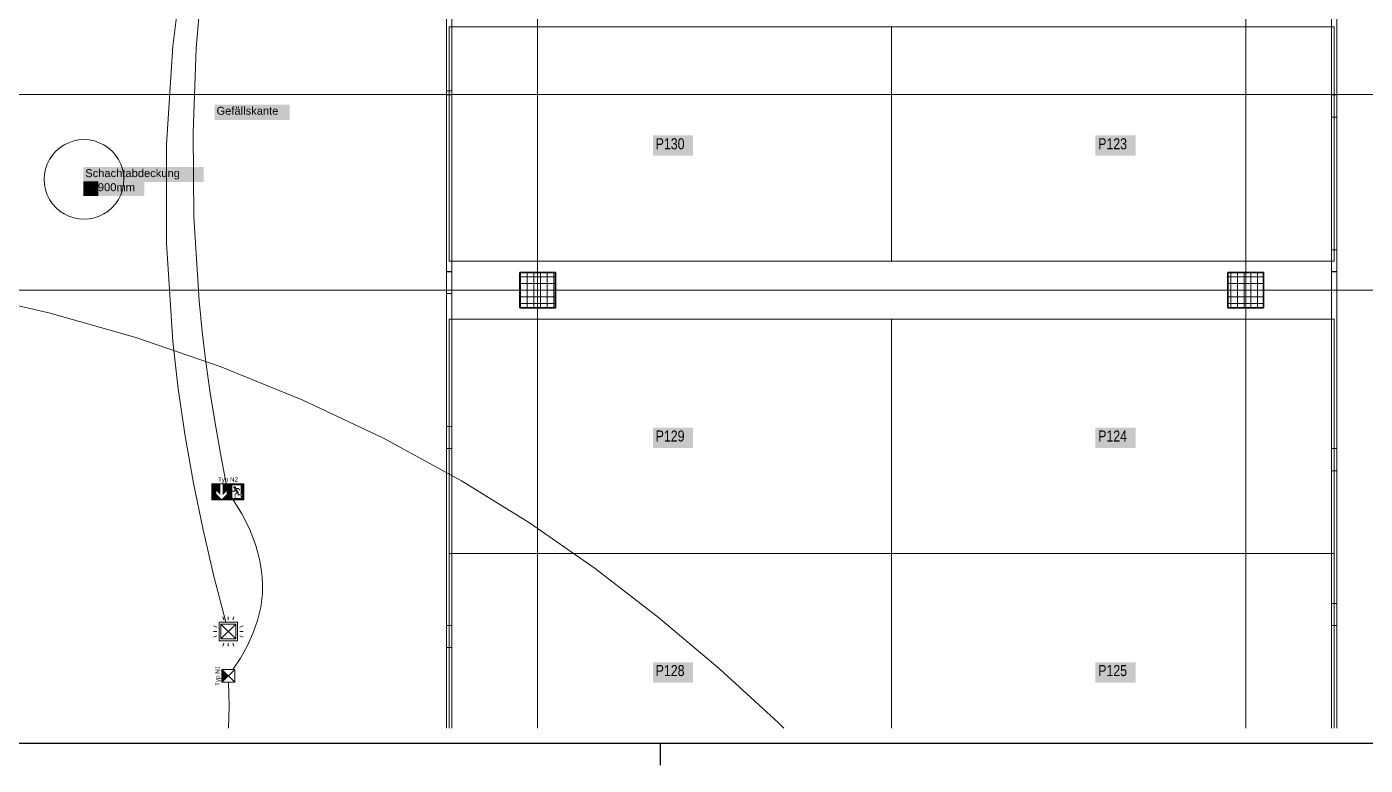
# Model space of a CAD drawing. Extents: x -1067 to 613, y -179 to 712.
# Drawn here: x -580.5 to -278.1, y -179.5 to -12.6 of the extents above; entities that cross this region are included whole.
import ezdxf
from ezdxf.lldxf.tags import DXFTag

# ---------------------------------------------------------------- set-up
doc = ezdxf.new("R2010")
doc.units = 0
doc.layers.get('0').update_dxf_attribs({"lineweight": 13})
for name, color, linetype, lineweight in [('A-FLOR-____-OTLN', 7, 'Continuous', 9), ('A-GENM-____-OTLN', 7, 'Continuous', 9), ('C-PRKG-____-IDEN', 7, 'Continuous', 5), ('C-PRKG-____-OTLN', 7, 'Continuous', 9), ('S-COLS-____-MCUT', 7, 'Continuous', 35), ('S-COLS-____-OTLN', 7, 'Continuous', 9), ('S-GRID-____-OTLN', 7, 'Continuous', 5), ('Text', 7, 'Continuous', 5)]:
    doc.layers.add(name, color=color, linetype=linetype, lineweight=lineweight)
for name, color, linetype, lineweight, true_color in [('EL01_WAN_BUS-KNX', 7, 'Continuous', 13, 0xcc0099), ('EL01_WAN_Leitung_BUS-KNX', 4, 'Continuous', 13, 0x00ffff), ('EL01_WAN_Leitung_HLKS', 5, 'Continuous', 13, 0x0000ff), ('EL01_WAN_Leitung_Notbeleuchtung', 7, 'Continuous', 13, 0x009900), ('EL01_WAN_Leuchten', 7, 'Continuous', 13, 0x0080ff), ('EL01_WAN_Notbeleuchtungen', 7, 'Continuous', 13, 0x009900), ('EL01_WAN_Notbeleuchtungentyp', 7, 'Continuous', 13, 0x009900)]:
    doc.layers.add(name, color=color, linetype=linetype, lineweight=lineweight, true_color=true_color)
doc.styles.get("Standard").update_dxf_attribs({"font": 'arial.ttf'})
tags = doc.linetypes.add('_Rasterlinie_', pattern=[0.375, 0.2, -0.05, 0.075, -0.05]).pattern_tags.tags
tags[10:11] = [DXFTag(74, 4), DXFTag(75, 0), DXFTag(340, '0'), DXFTag(46, 1.0), DXFTag(50, 0.0), DXFTag(44, 0.0), DXFTag(45, 0.0)]
tags[8:9] = [DXFTag(74, 4), DXFTag(75, 0), DXFTag(340, '0'), DXFTag(46, 1.0), DXFTag(50, 0.0), DXFTag(44, 0.0), DXFTag(45, 0.0)]
tags[6:7] = [DXFTag(74, 4), DXFTag(75, 0), DXFTag(340, '0'), DXFTag(46, 1.0), DXFTag(50, 0.0), DXFTag(44, 0.0), DXFTag(45, 0.0)]
tags[4:5] = [DXFTag(74, 4), DXFTag(75, 0), DXFTag(340, '0'), DXFTag(46, 1.0), DXFTag(50, 0.0), DXFTag(44, 0.0), DXFTag(45, 0.0)]

# ---------------------------------------------------------------- blocks, each defined once
blk = doc.blocks.new('Referenz-A0UJ3194XE', base_point=(-1062.18, -175.86))
at = {"layer": 'A-FLOR-____-OTLN', "color": 0, "linetype": 'Continuous', "ltscale": 0.13}
for p, q in [((-85.1, -27.97), (-985.1, -27.97)), ((-571.04, -38.82), (-572.1, -39.34)), ((-569.93, -38.44), (-571.04, -38.82)), ((-568.77, -38.21), (-569.93, -38.44)), ((-567.6, -38.13), (-568.77, -38.21)), ((-566.42, -38.21), (-567.6, -38.13)), ((-565.27, -38.44), (-566.42, -38.21)), ((-564.15, -38.82), (-565.27, -38.44)), ((-563.1, -39.34), (-564.15, -38.82)), ((-574.74, -41.65), (-575.39, -42.63)), ((-573.96, -40.77), (-574.74, -41.65)), ((-573.08, -39.99), (-573.96, -40.77)), ((-572.1, -39.34), (-573.08, -39.99)), ((-562.12, -39.99), (-563.1, -39.34)), ((-561.23, -40.77), (-562.12, -39.99)), ((-560.46, -41.65), (-561.23, -40.77)), ((-559.8, -42.63), (-560.46, -41.65)), ((-576.29, -44.8), (-576.52, -45.96)), ((-575.91, -43.69), (-576.29, -44.8)), ((-575.39, -42.63), (-575.91, -43.69)), ((-559.28, -43.69), (-559.8, -42.63)), ((-558.9, -44.8), (-559.28, -43.69)), ((-558.67, -45.96), (-558.9, -44.8)), ((-576.52, -45.96), (-576.6, -47.13)), ((-576.6, -47.13), (-576.52, -48.3)), ((-576.52, -48.3), (-576.29, -49.46)), ((-558.9, -49.46), (-558.67, -48.3)), ((-558.6, -47.13), (-558.67, -45.96)), ((-558.67, -48.3), (-558.6, -47.13)), ((-576.29, -49.46), (-575.91, -50.57)), ((-575.91, -50.57), (-575.39, -51.63)), ((-559.8, -51.63), (-559.28, -50.57)), ((-559.28, -50.57), (-558.9, -49.46)), ((-575.39, -51.63), (-574.74, -52.61)), ((-574.74, -52.61), (-573.96, -53.49)), ((-573.96, -53.49), (-573.08, -54.27)), ((-573.08, -54.27), (-572.1, -54.92)), ((-563.1, -54.92), (-562.12, -54.27)), ((-562.12, -54.27), (-561.23, -53.49)), ((-561.23, -53.49), (-560.46, -52.61)), ((-560.46, -52.61), (-559.8, -51.63)), ((-572.1, -54.92), (-571.04, -55.44)), ((-571.04, -55.44), (-569.93, -55.82)), ((-569.93, -55.82), (-568.77, -56.05)), ((-568.77, -56.05), (-567.6, -56.13)), ((-567.6, -56.13), (-566.42, -56.05)), ((-566.42, -56.05), (-565.27, -55.82)), ((-565.27, -55.82), (-564.15, -55.44)), ((-564.15, -55.44), (-563.1, -54.92))]:
    blk.add_line(p, q, dxfattribs=at)
at = {"layer": 'A-GENM-____-OTLN', "color": 0, "linetype": 'Continuous', "ltscale": 0.13}
for p, q in [((-571.04, -38.82), (-572.1, -39.34)), ((-569.93, -38.44), (-571.04, -38.82)), ((-568.77, -38.21), (-569.93, -38.44)), ((-567.6, -38.13), (-568.77, -38.21)), ((-566.42, -38.21), (-567.6, -38.13)), ((-565.27, -38.44), (-566.42, -38.21)), ((-564.15, -38.82), (-565.27, -38.44)), ((-563.1, -39.34), (-564.15, -38.82)), ((-574.74, -41.65), (-575.39, -42.63)), ((-573.96, -40.77), (-574.74, -41.65)), ((-573.08, -39.99), (-573.96, -40.77)), ((-572.1, -39.34), (-573.08, -39.99)), ((-562.12, -39.99), (-563.1, -39.34)), ((-561.23, -40.77), (-562.12, -39.99)), ((-560.46, -41.65), (-561.23, -40.77)), ((-559.8, -42.63), (-560.46, -41.65)), ((-576.29, -44.8), (-576.52, -45.96)), ((-575.91, -43.69), (-576.29, -44.8)), ((-575.39, -42.63), (-575.91, -43.69)), ((-559.28, -43.69), (-559.8, -42.63)), ((-558.9, -44.8), (-559.28, -43.69)), ((-558.67, -45.96), (-558.9, -44.8)), ((-576.52, -45.96), (-576.6, -47.13)), ((-576.6, -47.12), (-576.6, -47.13)), ((-576.6, -47.13), (-576.52, -48.3)), ((-576.52, -48.3), (-576.29, -49.46)), ((-558.9, -49.46), (-558.67, -48.3)), ((-558.6, -47.13), (-558.67, -45.96)), ((-558.67, -48.3), (-558.6, -47.13)), ((-558.6, -47.13), (-558.6, -47.12)), ((-576.29, -49.46), (-575.91, -50.57)), ((-575.91, -50.57), (-575.39, -51.63)), ((-559.8, -51.63), (-559.28, -50.57)), ((-559.28, -50.57), (-558.9, -49.46)), ((-575.39, -51.63), (-574.74, -52.61)), ((-574.74, -52.61), (-573.96, -53.49)), ((-573.96, -53.49), (-573.08, -54.27)), ((-573.08, -54.27), (-572.1, -54.92)), ((-563.1, -54.92), (-562.12, -54.27)), ((-562.12, -54.27), (-561.23, -53.49)), ((-561.23, -53.49), (-560.46, -52.61)), ((-560.46, -52.61), (-559.8, -51.63)), ((-572.1, -54.92), (-571.04, -55.44)), ((-571.04, -55.44), (-569.93, -55.82)), ((-569.93, -55.82), (-568.77, -56.05)), ((-568.77, -56.05), (-567.6, -56.13)), ((-567.6, -56.13), (-566.42, -56.05)), ((-566.42, -56.05), (-565.27, -55.82)), ((-565.27, -55.82), (-564.15, -55.44)), ((-564.15, -55.44), (-563.1, -54.92))]:
    blk.add_line(p, q, dxfattribs=at)
at = {"layer": 'C-PRKG-____-IDEN', "color": 7, "linetype": 'Continuous', "ltscale": 0.13, "true_color": 0xffffff}
for points in [[(-439.05, -41.79), (-429.98, -41.79), (-439.05, -37.19)], [(-429.98, -41.79), (-439.05, -37.19), (-429.98, -37.19)], [(-339.05, -41.79), (-329.98, -41.79), (-339.05, -37.19)], [(-329.98, -41.79), (-339.05, -37.19), (-329.98, -37.19)], [(-439.05, -107.81), (-429.98, -107.81), (-439.05, -103.22)], [(-429.98, -107.81), (-439.05, -103.22), (-429.98, -103.22)], [(-339.05, -107.81), (-329.98, -107.81), (-339.05, -103.22)], [(-329.98, -107.81), (-339.05, -103.22), (-329.98, -103.22)], [(-439.05, -160.8), (-429.98, -160.8), (-439.05, -156.21)], [(-429.98, -160.8), (-439.05, -156.21), (-429.98, -156.21)], [(-339.05, -160.8), (-329.98, -160.8), (-339.05, -156.21)], [(-329.98, -160.8), (-339.05, -156.21), (-329.98, -156.21)]]:
    blk.add_solid(points, dxfattribs=at)
at = {"layer": 'C-PRKG-____-OTLN', "color": 0, "linetype": 'Continuous', "ltscale": 0.13}
for p, q in [((-485.1, -12.64), (-485.1, -65.62)), ((-385.1, -12.64), (-485.1, -12.64)), ((-385.1, -12.64), (-485.1, -12.64)), ((-485.1, -12.64), (-485.1, -65.62)), ((-485.1, -65.62), (-485.1, -12.64)), ((-485.1, -12.64), (-385.1, -12.64)), ((-485.1, -12.64), (-485.1, -12.64)), ((-385.1, -12.64), (-385.1, -65.62)), ((-285.1, -12.64), (-385.1, -12.64)), ((-285.1, -12.64), (-385.1, -12.64)), ((-385.1, -12.64), (-385.1, -65.62)), ((-385.1, -65.62), (-385.1, -12.64)), ((-385.1, -12.64), (-285.1, -12.64)), ((-385.1, -12.64), (-385.1, -12.64)), ((-385.1, -12.64), (-385.1, -65.62)), ((-385.1, -65.62), (-385.1, -12.64)), ((-385.1, -12.64), (-385.1, -65.62)), ((-385.1, -12.64), (-385.1, -12.64)), ((-285.1, -12.64), (-285.1, -65.62)), ((-285.1, -65.62), (-285.1, -12.64)), ((-285.1, -12.64), (-285.1, -65.62)), ((-285.1, -12.64), (-285.1, -12.64)), ((-385.1, -65.62), (-485.1, -65.62)), ((-485.1, -65.62), (-385.1, -65.62)), ((-385.1, -65.62), (-485.1, -65.62)), ((-485.1, -65.62), (-485.1, -65.62)), ((-285.1, -65.62), (-385.1, -65.62)), ((-385.1, -65.62), (-285.1, -65.62)), ((-285.1, -65.62), (-385.1, -65.62)), ((-385.1, -65.62), (-385.1, -65.62)), ((-385.1, -65.62), (-385.1, -65.62)), ((-285.1, -65.62), (-285.1, -65.62)), ((-485.1, -78.66), (-485.1, -131.65)), ((-385.1, -78.66), (-485.1, -78.66)), ((-385.1, -78.66), (-485.1, -78.66)), ((-485.1, -78.66), (-485.1, -131.65)), ((-485.1, -131.65), (-485.1, -78.66)), ((-485.1, -78.66), (-385.1, -78.66)), ((-485.1, -78.66), (-485.1, -78.66)), ((-385.1, -78.66), (-385.1, -131.65)), ((-285.1, -78.66), (-385.1, -78.66)), ((-285.1, -78.66), (-385.1, -78.66)), ((-385.1, -78.66), (-385.1, -131.65)), ((-385.1, -131.65), (-385.1, -78.66)), ((-385.1, -78.66), (-285.1, -78.66)), ((-385.1, -78.66), (-385.1, -78.66)), ((-385.1, -78.66), (-385.1, -131.65)), ((-385.1, -131.65), (-385.1, -78.66)), ((-385.1, -78.66), (-385.1, -131.65)), ((-385.1, -78.66), (-385.1, -78.66)), ((-285.1, -78.66), (-285.1, -131.65)), ((-285.1, -131.65), (-285.1, -78.66)), ((-285.1, -78.66), (-285.1, -131.65)), ((-285.1, -78.66), (-285.1, -78.66)), ((-485.1, -131.65), (-485.1, -171.09)), ((-385.1, -131.65), (-485.1, -131.65)), ((-385.1, -131.65), (-485.1, -131.65)), ((-485.1, -131.65), (-485.1, -171.09)), ((-485.1, -171.09), (-485.1, -131.65)), ((-485.1, -131.65), (-385.1, -131.65)), ((-485.1, -131.65), (-485.1, -131.65)), ((-385.1, -131.65), (-485.1, -131.65)), ((-485.1, -131.65), (-385.1, -131.65)), ((-385.1, -131.65), (-485.1, -131.65)), ((-485.1, -131.65), (-485.1, -131.65)), ((-385.1, -131.65), (-385.1, -171.09)), ((-285.1, -131.65), (-385.1, -131.65)), ((-285.1, -131.65), (-385.1, -131.65)), ((-385.1, -131.65), (-385.1, -171.09)), ((-385.1, -171.09), (-385.1, -131.65)), ((-385.1, -131.65), (-285.1, -131.65)), ((-385.1, -131.65), (-385.1, -131.65)), ((-285.1, -131.65), (-385.1, -131.65)), ((-385.1, -131.65), (-285.1, -131.65)), ((-285.1, -131.65), (-385.1, -131.65)), ((-385.1, -131.65), (-385.1, -131.65)), ((-385.1, -131.65), (-385.1, -171.09)), ((-385.1, -171.09), (-385.1, -131.65)), ((-385.1, -131.65), (-385.1, -171.09)), ((-385.1, -131.65), (-385.1, -131.65)), ((-385.1, -131.65), (-385.1, -131.65)), ((-285.1, -131.65), (-285.1, -171.09)), ((-285.1, -171.09), (-285.1, -131.65)), ((-285.1, -131.65), (-285.1, -171.09)), ((-285.1, -131.65), (-285.1, -131.65)), ((-285.1, -131.65), (-285.1, -131.65))]:
    blk.add_line(p, q, dxfattribs=at)
at = {"layer": 'S-COLS-____-MCUT', "color": 0, "linetype": 'Continuous', "ltscale": 0.35}
for p, q in [((-461.1, -68.12), (-469.1, -68.12)), ((-469.1, -68.12), (-469.1, -76.12)), ((-461.1, -76.12), (-461.1, -68.12)), ((-301.1, -68.12), (-309.1, -68.12)), ((-309.1, -68.12), (-309.1, -76.12)), ((-301.1, -76.12), (-301.1, -68.12)), ((-469.1, -76.12), (-461.1, -76.12)), ((-309.1, -76.12), (-301.1, -76.12))]:
    blk.add_line(p, q, dxfattribs=at)
at = {"layer": 'S-COLS-____-OTLN', "color": 0, "linetype": 'Continuous', "ltscale": 0.13}
for p, q in [((-469.1, -69.16), (-461.1, -69.16)), ((-468.94, -76.12), (-468.94, -68.12)), ((-467.44, -76.12), (-467.44, -68.12)), ((-465.94, -76.12), (-465.94, -68.12)), ((-464.44, -76.12), (-464.44, -68.12)), ((-462.94, -76.12), (-462.94, -68.12)), ((-461.44, -76.12), (-461.44, -68.12)), ((-309.1, -69.16), (-301.1, -69.16)), ((-308.44, -76.12), (-308.44, -68.12)), ((-306.94, -76.12), (-306.94, -68.12)), ((-305.44, -76.12), (-305.44, -68.12)), ((-303.94, -76.12), (-303.94, -68.12)), ((-302.44, -76.12), (-302.44, -68.12)), ((-469.1, -70.66), (-461.1, -70.66)), ((-469.1, -72.16), (-461.1, -72.16)), ((-309.1, -70.66), (-301.1, -70.66)), ((-309.1, -72.16), (-301.1, -72.16)), ((-469.1, -73.66), (-461.1, -73.66)), ((-469.1, -75.16), (-461.1, -75.16)), ((-309.1, -73.66), (-301.1, -73.66)), ((-309.1, -75.16), (-301.1, -75.16))]:
    blk.add_line(p, q, dxfattribs=at)
at = {"layer": 'S-GRID-____-OTLN', "color": 0, "linetype": '_Rasterlinie_', "ltscale": 0.13}
for p, q in [((-465.1, -171.09), (-465.1, 546.38)), ((-305.1, -171.09), (-305.1, 546.38)), ((-1046.54, -72.12), (-144.67, -72.12))]:
    blk.add_line(p, q, dxfattribs=at)
at = {"layer": 'Text', "color": 7, "linetype": 'Continuous', "ltscale": 0.13, "true_color": 0xffffff}
for points in [[(-538.11, -33.71), (-521.1, -33.71), (-538.11, -30.26)], [(-521.1, -33.71), (-538.11, -30.26), (-521.1, -30.26)], [(-567.78, -47.69), (-540.59, -47.69), (-567.78, -44.35)], [(-540.59, -47.69), (-567.78, -44.35), (-540.59, -44.35)], [(-567.78, -50.83), (-564.4, -50.83), (-567.78, -47.53)], [(-564.4, -50.83), (-567.78, -47.53), (-564.4, -47.53)], [(-565.73, -50.84), (-554.01, -50.84), (-565.73, -47.53)], [(-554.01, -50.84), (-565.73, -47.53), (-554.01, -47.53)]]:
    blk.add_solid(points, dxfattribs=at)
at = {"layer": 'C-PRKG-____-IDEN', "color": 0, "linetype": 'Continuous', "ltscale": 0.13, "char_height": 2.5, "attachment_point": 1}
for s, insert in [('{\\W0.8;\\fArial;P130}', (-438.43, -37.82)), ('{\\W0.8;\\fArial;P123}', (-338.43, -37.82)), ('{\\W0.8;\\fArial;P129}', (-438.43, -103.84)), ('{\\W0.8;\\fArial;P124}', (-338.43, -103.84)), ('{\\W0.8;\\fArial;P128}', (-438.43, -156.83)), ('{\\W0.8;\\fArial;P125}', (-338.43, -156.83))]:
    blk.add_mtext(s, dxfattribs=dict(at, insert=insert))
at = {"layer": 'Text', "color": 0, "linetype": 'Continuous', "ltscale": 0.13, "char_height": 1.8, "attachment_point": 1}
for s, insert in [('{\\fArial;Gefällskante}', (-537.66, -30.71)), ('{\\fArial;Schachtabdeckung}', (-567.33, -44.8)), ('{\\fSegoe UI Symbol;⌀}', (-567.33, -47.98)), ('{\\fArial;900mm}', (-564.48, -47.98))]:
    blk.add_mtext(s, dxfattribs=dict(at, insert=insert))
blk = doc.blocks.new('Leitung-A0UJ31FGXE', base_point=(-548.96, -147.17))
at = {"color": 0, "linetype": 'ByBlock', "lineweight": -2, "ltscale": 0.13}
for p, q in [((-535.52, 48.63), (-540.78, 27.07)), ((-540.78, 27.07), (-544.81, 5.16)), ((-544.81, 5.16), (-547.55, -16.98)), ((-547.55, -16.98), (-548.95, -39.24)), ((-548.95, -39.24), (-548.96, -61.52)), ((-548.96, -61.52), (-547.54, -83.71)), ((-547.54, -83.71), (-546.31, -94.43)), ((-546.31, -94.43), (-544.76, -105.1)), ((-544.76, -105.1), (-542.88, -115.71)), ((-542.88, -115.71), (-540.72, -126.26)), ((-540.72, -126.26), (-538.27, -136.75)), ((-538.27, -136.75), (-535.57, -147.17))]:
    blk.add_line(p, q, dxfattribs=at)
blk = doc.blocks.new('LED-Langfeldleuchte 37W-A0UJ31FKXE', base_point=(-285.7, -63.02))
at = {"color": 0, "linetype": 'ByBlock', "lineweight": -2, "ltscale": 0.13}
for p, q in [((-285.69, -33.02), (-285.69, -33.03)), ((-285.69, -63.02), (-285.69, -33.02)), ((-285.69, -33.02), (-284.49, -33.02)), ((-285.69, -63.02), (-285.69, -33.03)), ((-285.69, -33.03), (-284.49, -33.03)), ((-284.49, -33.02), (-284.49, -33.03)), ((-284.49, -33.02), (-284.49, -63.02)), ((-284.49, -33.03), (-284.49, -63.02)), ((-285.69, -63.02), (-285.69, -63.02)), ((-284.49, -63.02), (-285.69, -63.02)), ((-284.49, -63.02), (-285.69, -63.02)), ((-284.49, -63.02), (-284.49, -63.02))]:
    blk.add_line(p, q, dxfattribs=at)
blk = doc.blocks.new('RZL-Wand_ Unten-A0UJ31GOXE', base_point=(-538.7, -119.49))
at = {"color": 0, "lineweight": -2}
for p, q in [((-538.7, -115.89), (-531.5, -115.89)), ((-538.7, -119.49), (-538.7, -115.89)), ((-531.5, -115.89), (-531.5, -119.49)), ((-531.5, -119.49), (-538.7, -119.49))]:
    blk.add_line(p, q, dxfattribs=at)
for points in [[(-538.7, -116.02), (-535.1, -116.02), (-538.7, -115.89)], [(-535.1, -116.02), (-538.7, -115.89), (-535.1, -115.89)], [(-538.7, -117.49), (-536.77, -117.49), (-538.7, -116.02)], [(-536.77, -117.49), (-538.7, -116.02), (-536.77, -116.02)], [(-538.7, -118.17), (-537.71, -118.17), (-538.7, -117.49)], [(-537.71, -118.17), (-538.7, -117.49), (-537.71, -117.49)], [(-536.77, -118.44), (-536.77, -117.49), (-537.71, -117.49)], [(-536.29, -117.49), (-535.1, -117.49), (-536.29, -116.02)], [(-535.1, -117.49), (-536.29, -116.02), (-535.1, -116.02)], [(-536.29, -118.44), (-535.34, -117.49), (-536.29, -117.49)], [(-535.34, -117.69), (-535.1, -117.69), (-535.34, -117.49)], [(-535.1, -117.69), (-535.34, -117.49), (-535.1, -117.49)], [(-535.34, -118.17), (-535.1, -118.17), (-535.34, -117.69)], [(-535.1, -118.17), (-535.34, -117.69), (-535.1, -117.69)], [(-535.1, -116.27), (-531.5, -116.27), (-535.1, -115.89)], [(-531.5, -116.27), (-535.1, -115.89), (-531.5, -115.89)], [(-535.1, -117.47), (-534.11, -117.47), (-535.1, -116.27)], [(-534.11, -117.47), (-535.1, -116.27), (-534.11, -116.27)], [(-535.1, -117.7), (-533.43, -117.7), (-535.1, -117.47)], [(-533.43, -117.7), (-535.1, -117.47), (-533.43, -117.47)], [(-535.1, -118.9), (-534.11, -118.9), (-535.1, -117.7)], [(-534.11, -118.9), (-535.1, -117.7), (-534.11, -117.7)], [(-533.29, -116.69), (-533.84, -116.69), (-533.3, -116.62)], [(-533.84, -116.69), (-533.3, -116.62), (-533.83, -116.62)], [(-533.83, -116.76), (-533.29, -116.69), (-533.84, -116.69)], [(-533.3, -116.62), (-533.83, -116.62), (-533.33, -116.56)], [(-533.83, -116.62), (-533.33, -116.56), (-533.8, -116.56)], [(-533.3, -116.76), (-533.83, -116.76), (-533.29, -116.69)], [(-533.8, -116.83), (-533.3, -116.76), (-533.83, -116.76)], [(-533.33, -116.56), (-533.8, -116.56), (-533.37, -116.5)], [(-533.8, -116.56), (-533.37, -116.5), (-533.76, -116.5)], [(-533.33, -116.56), (-533.8, -116.56), (-533.33, -116.56)], [(-533.8, -116.56), (-533.33, -116.56), (-533.8, -116.56)], [(-533.33, -116.83), (-533.8, -116.83), (-533.3, -116.76)], [(-533.76, -116.89), (-533.33, -116.83), (-533.8, -116.83)], [(-533.33, -116.83), (-533.8, -116.83), (-533.33, -116.83)], [(-533.8, -116.83), (-533.33, -116.83), (-533.8, -116.83)], [(-533.37, -116.5), (-533.76, -116.5), (-533.43, -116.46)], [(-533.76, -116.5), (-533.43, -116.46), (-533.7, -116.46)], [(-533.37, -116.5), (-533.76, -116.5), (-533.37, -116.5)], [(-533.76, -116.5), (-533.37, -116.5), (-533.76, -116.5)], [(-533.37, -116.89), (-533.76, -116.89), (-533.33, -116.83)], [(-533.7, -116.93), (-533.37, -116.89), (-533.76, -116.89)], [(-533.37, -116.89), (-533.76, -116.89), (-533.37, -116.89)], [(-533.76, -116.89), (-533.37, -116.89), (-533.76, -116.89)], [(-533.43, -116.46), (-533.7, -116.46), (-533.5, -116.43)], [(-533.7, -116.46), (-533.5, -116.43), (-533.64, -116.43)], [(-533.43, -116.46), (-533.7, -116.46), (-533.43, -116.46)], [(-533.7, -116.46), (-533.43, -116.46), (-533.7, -116.46)], [(-533.43, -116.93), (-533.7, -116.93), (-533.37, -116.89)], [(-533.64, -116.96), (-533.43, -116.93), (-533.7, -116.93)], [(-533.43, -116.93), (-533.7, -116.93), (-533.43, -116.93)], [(-533.7, -116.93), (-533.43, -116.93), (-533.7, -116.93)], [(-533.66, -117.01), (-532.53, -117.01), (-533.46, -117)], [(-533.66, -117.04), (-532.51, -117.04), (-533.66, -117.01)], [(-532.51, -117.04), (-533.66, -117.01), (-532.53, -117.01)], [(-533.66, -117.38), (-532.91, -117.38), (-533.66, -117.04)], [(-532.91, -117.38), (-533.66, -117.04), (-533.12, -117.04)], [(-533.66, -117.47), (-533.43, -117.47), (-533.66, -117.38)], [(-533.43, -117.47), (-533.66, -117.38), (-533.43, -117.38)], [(-533.5, -116.43), (-533.64, -116.43), (-533.57, -116.42)], [(-533.5, -116.43), (-533.64, -116.43), (-533.5, -116.43)], [(-533.64, -116.43), (-533.5, -116.43), (-533.64, -116.43)], [(-533.5, -116.96), (-533.64, -116.96), (-533.43, -116.93)], [(-533.57, -116.97), (-533.5, -116.96), (-533.64, -116.96)], [(-533.5, -116.96), (-533.64, -116.96), (-533.5, -116.96)], [(-533.64, -116.96), (-533.5, -116.96), (-533.64, -116.96)], [(-533.46, -117), (-532.53, -117), (-533.41, -116.99)], [(-532.53, -117.01), (-533.46, -117), (-532.53, -117)], [(-533.18, -117.79), (-532.66, -117.79), (-533.43, -117.38)], [(-532.66, -117.79), (-533.43, -117.38), (-532.91, -117.38)], [(-533.41, -116.99), (-532.54, -116.99), (-533.35, -116.95)], [(-532.53, -117), (-533.41, -116.99), (-532.54, -116.99)], [(-533.35, -116.95), (-532.57, -116.95), (-533.31, -116.9)], [(-532.54, -116.99), (-533.35, -116.95), (-532.57, -116.95)], [(-533.31, -116.9), (-532.6, -116.9), (-533.27, -116.83)], [(-532.57, -116.95), (-533.31, -116.9), (-532.6, -116.9)], [(-532.6, -116.9), (-533.27, -116.83), (-532.65, -116.83)], [(-533.27, -117.97), (-532.66, -117.97), (-533.12, -117.88)], [(-533.12, -117.88), (-532.66, -117.88), (-533.18, -117.79)], [(-532.66, -117.88), (-533.18, -117.79), (-532.66, -117.79)], [(-532.66, -117.97), (-533.12, -117.88), (-532.66, -117.88)], [(-532.6, -117.3), (-532.51, -117.04), (-532.78, -117.04)], [(-532.32, -117.3), (-532.6, -117.3), (-532.51, -117.04)], [(-532.51, -117.43), (-532.32, -117.3), (-532.6, -117.3)], [(-532.22, -117.69), (-531.5, -117.69), (-532.22, -116.27)], [(-531.5, -117.69), (-532.22, -116.27), (-531.5, -116.27)], [(-532.22, -118.23), (-531.5, -118.23), (-532.22, -117.69)], [(-531.5, -118.23), (-532.22, -117.69), (-531.5, -117.69)], [(-538.7, -119.36), (-536.53, -119.36), (-538.7, -118.17)], [(-536.53, -119.36), (-538.7, -118.17), (-537.71, -118.17)], [(-538.7, -119.49), (-535.1, -119.49), (-538.7, -119.36)], [(-535.1, -119.49), (-538.7, -119.36), (-535.1, -119.36)], [(-536.53, -119.36), (-535.1, -119.36), (-535.34, -118.17)], [(-535.1, -119.36), (-535.34, -118.17), (-535.1, -118.17)], [(-535.1, -119.11), (-533.91, -119.11), (-535.1, -118.9)], [(-533.91, -119.11), (-535.1, -118.9), (-534.11, -118.9)], [(-535.1, -119.49), (-531.5, -119.49), (-535.1, -119.11)], [(-531.5, -119.49), (-535.1, -119.11), (-531.5, -119.11)], [(-533.59, -118.17), (-533.19, -118.17), (-533.27, -117.97)], [(-533.59, -118.3), (-533.39, -118.3), (-533.59, -118.17)], [(-533.39, -118.3), (-533.59, -118.17), (-533.19, -118.17)], [(-533.59, -118.84), (-533.39, -118.84), (-533.59, -118.3)], [(-533.39, -118.84), (-533.59, -118.3), (-533.39, -118.3)], [(-533.39, -119.11), (-533.19, -119.11), (-533.59, -118.9)], [(-533.19, -119.11), (-533.59, -118.9), (-533.39, -118.9)], [(-533.19, -118.17), (-533.27, -117.97), (-532.86, -117.97)], [(-532.86, -118.29), (-532.66, -118.29), (-532.86, -117.97)], [(-532.66, -118.29), (-532.86, -117.97), (-532.66, -117.97)], [(-532.86, -118.51), (-532.04, -118.51), (-532.86, -118.29)], [(-532.04, -118.51), (-532.86, -118.29), (-532.04, -118.29)], [(-532.22, -118.9), (-531.5, -118.9), (-532.22, -118.57)], [(-531.5, -118.9), (-532.22, -118.57), (-531.5, -118.57)], [(-532.02, -119.11), (-531.5, -119.11), (-532.22, -118.9)], [(-531.5, -119.11), (-532.22, -118.9), (-531.5, -118.9)], [(-531.98, -118.57), (-531.5, -118.57), (-531.98, -118.23)], [(-531.5, -118.57), (-531.98, -118.23), (-531.5, -118.23)]]:
    blk.add_solid(points, dxfattribs=at)
blk = doc.blocks.new('Bemerkung 1-A0UJ31GQXE', base_point=(-537.33, -115.4))
at = {"color": 0, "lineweight": -2, "insert": (-537.33, -114.4), "char_height": 1, "attachment_point": 1}
blk.add_mtext('{\\fArial;Typ N2}', dxfattribs=at)
blk = doc.blocks.new('Leitung-A0UJ31KKXE', base_point=(-533.96, -157.81))
at = {"color": 0, "linetype": 'ByBlock', "lineweight": -2, "ltscale": 0.13}
for p, q in [((-531.92, -122.68), (-533.88, -119.49)), ((-530.23, -126.08), (-531.92, -122.68)), ((-528.86, -129.63), (-530.23, -126.08)), ((-528.31, -131.45), (-528.86, -129.63)), ((-527.87, -133.29), (-528.31, -131.45)), ((-527.54, -135.15), (-527.87, -133.29)), ((-527.33, -137.01), (-527.54, -135.15)), ((-527.25, -138.88), (-527.33, -137.01)), ((-527.3, -140.74), (-527.25, -138.88)), ((-527.68, -143.79), (-527.3, -140.74)), ((-528.41, -146.79), (-527.68, -143.79)), ((-529.44, -149.71), (-528.41, -146.79)), ((-530.73, -152.54), (-529.44, -149.71)), ((-532.25, -155.25), (-530.73, -152.54)), ((-533.96, -157.81), (-532.25, -155.25))]:
    blk.add_line(p, q, dxfattribs=at)
blk = doc.blocks.new('Leitung-A0UJ31L8XE', base_point=(-542.95, -115.89))
at = {"color": 0, "linetype": 'ByBlock', "lineweight": -2, "ltscale": 0.13}
for p, q in [((-538.31, 20.48), (-535.26, 39.27)), ((-540.66, 1.56), (-538.31, 20.48)), ((-542.23, -17.46), (-540.66, 1.56)), ((-542.95, -36.52), (-542.23, -17.46)), ((-542.76, -55.57), (-542.95, -36.52)), ((-541.58, -74.56), (-542.76, -55.57)), ((-540.88, -81.5), (-541.58, -74.56)), ((-540.05, -88.42), (-540.88, -81.5)), ((-539.09, -95.32), (-540.05, -88.42)), ((-538, -102.2), (-539.09, -95.32)), ((-536.78, -109.06), (-538, -102.2)), ((-535.45, -115.89), (-536.78, -109.06))]:
    blk.add_line(p, q, dxfattribs=at)
blk = doc.blocks.new('Kabelkanal-A0UJ31MIXE', base_point=(-485.7, -171.09))
at = {"color": 0, "linetype": 'ByBlock', "lineweight": -2, "ltscale": 0.13}
for p, q in [((-485.69, -147.88), (-485.69, -147.91)), ((-485.69, -147.88), (-484.49, -147.88)), ((-485.69, -171.09), (-485.69, -147.88)), ((-485.69, -147.91), (-484.49, -147.91)), ((-485.69, -171.09), (-485.69, -147.91)), ((-484.49, -147.88), (-484.49, -147.91)), ((-484.49, -147.88), (-484.49, -171.09)), ((-484.49, -147.91), (-484.49, -171.09))]:
    blk.add_line(p, q, dxfattribs=at)
blk = doc.blocks.new('LED-Langfeldleuchte 37W-A0UJ31P6XE', base_point=(-485.7, -102.92))
at = {"color": 0, "linetype": 'ByBlock', "lineweight": -2, "ltscale": 0.13}
for p, q in [((-485.69, -72.92), (-485.69, -72.92)), ((-485.69, -102.91), (-485.69, -72.92)), ((-485.69, -72.92), (-484.49, -72.92)), ((-485.69, -102.92), (-485.69, -72.92)), ((-485.69, -72.92), (-484.49, -72.92)), ((-484.49, -72.92), (-484.49, -72.92)), ((-484.49, -72.92), (-484.49, -102.91)), ((-484.49, -72.92), (-484.49, -102.92)), ((-485.69, -102.91), (-485.69, -102.92)), ((-484.49, -102.91), (-485.69, -102.91)), ((-484.49, -102.92), (-485.69, -102.92)), ((-484.49, -102.91), (-484.49, -102.92))]:
    blk.add_line(p, q, dxfattribs=at)
blk = doc.blocks.new('Leitung-A0UJ31QEXE', base_point=(-594.82, -171.09))
at = {"color": 0, "linetype": 'ByBlock', "lineweight": -2, "ltscale": 0.13}
for p, q in [((-594.82, -72.79), (-575.26, -77.33)), ((-575.26, -77.33), (-555.92, -82.87)), ((-555.92, -82.87), (-536.86, -89.42)), ((-536.86, -89.42), (-518.18, -96.98)), ((-518.18, -96.98), (-499.96, -105.57)), ((-499.96, -105.57), (-482.3, -115.2)), ((-482.3, -115.2), (-466.95, -124.74)), ((-466.95, -124.74), (-452.11, -135.05)), ((-452.11, -135.05), (-437.79, -146.06)), ((-437.79, -146.06), (-423.97, -157.7)), ((-423.97, -157.7), (-410.65, -169.9)), ((-410.65, -169.9), (-409.45, -171.09))]:
    blk.add_line(p, q, dxfattribs=at)
blk = doc.blocks.new('Kabelkanal-A0UJ31QSXE', base_point=(-485.7, -147.91))
at = {"color": 0, "linetype": 'ByBlock', "lineweight": -2, "ltscale": 0.13}
for p, q in [((-485.69, -107.89), (-485.69, -107.91)), ((-485.69, -107.89), (-484.49, -107.89)), ((-485.69, -147.88), (-485.69, -107.89)), ((-485.69, -107.91), (-484.49, -107.91)), ((-485.69, -147.91), (-485.69, -107.91)), ((-484.49, -107.89), (-484.49, -107.91)), ((-484.49, -107.89), (-484.49, -147.88)), ((-484.49, -107.91), (-484.49, -147.91)), ((-485.69, -147.88), (-485.69, -147.91)), ((-484.49, -147.88), (-485.69, -147.88)), ((-484.49, -147.91), (-485.69, -147.91)), ((-484.49, -147.88), (-484.49, -147.91))]:
    blk.add_line(p, q, dxfattribs=at)
blk = doc.blocks.new('Kabelkanal-A0UJ31RMXE', base_point=(-485.7, -27.98))
at = {"color": 0, "linetype": 'ByBlock', "lineweight": -2, "ltscale": 0.13}
for p, q in [((-485.69, 3.82), (-485.69, 3.84)), ((-485.69, 3.84), (-484.49, 3.84)), ((-485.69, -27.96), (-485.69, 3.84)), ((-485.69, 3.82), (-484.49, 3.82)), ((-485.69, -27.98), (-485.69, 3.82)), ((-484.49, 3.82), (-484.49, 3.84)), ((-484.49, 3.84), (-484.49, -27.96)), ((-484.49, 3.82), (-484.49, -27.98)), ((-485.69, -27.98), (-485.69, -27.96)), ((-484.49, -27.96), (-485.69, -27.96)), ((-484.49, -27.98), (-485.69, -27.98)), ((-484.49, -27.98), (-484.49, -27.96))]:
    blk.add_line(p, q, dxfattribs=at)
blk = doc.blocks.new('Kabelkanal-A0UJ31S2XE', base_point=(-485.7, -67.97))
at = {"color": 0, "linetype": 'ByBlock', "lineweight": -2, "ltscale": 0.13}
for p, q in [((-485.69, -27.95), (-485.69, -27.97)), ((-485.69, -27.95), (-484.49, -27.95)), ((-485.69, -67.94), (-485.69, -27.95)), ((-485.69, -27.97), (-484.49, -27.97)), ((-485.69, -67.97), (-485.69, -27.97)), ((-484.49, -27.95), (-484.49, -27.97)), ((-484.49, -27.95), (-484.49, -67.94)), ((-484.49, -27.97), (-484.49, -67.97)), ((-485.69, -67.94), (-485.69, -67.97)), ((-484.49, -67.94), (-485.69, -67.94)), ((-484.49, -67.97), (-485.69, -67.97)), ((-484.49, -67.94), (-484.49, -67.97))]:
    blk.add_line(p, q, dxfattribs=at)
blk = doc.blocks.new('Bewegungsmelder UP-A0UJ31T6XE', base_point=(-538.32, -152.59))
at = {"color": 0, "lineweight": -2}
for p, q in [((-537.61, -148.27), (-538.32, -147.99)), ((-537.1, -147.17), (-537.1, -151.37)), ((-532.9, -147.17), (-537.1, -147.17)), ((-533.32, -147.59), (-536.68, -147.59)), ((-536.68, -147.59), (-536.68, -150.95)), ((-536.68, -147.59), (-533.32, -150.95)), ((-533.32, -147.59), (-536.68, -150.95)), ((-536, -146.66), (-536.27, -145.95)), ((-535, -146.66), (-535, -145.95)), ((-533.99, -146.66), (-533.72, -145.95)), ((-533.32, -150.95), (-533.32, -147.59)), ((-532.9, -151.37), (-532.9, -147.17)), ((-532.38, -148.27), (-531.67, -147.99)), ((-537.61, -149.27), (-538.32, -149.27)), ((-537.61, -150.27), (-538.32, -150.55)), ((-536.68, -150.95), (-533.32, -150.95)), ((-532.38, -149.27), (-531.67, -149.27)), ((-532.38, -150.27), (-531.67, -150.55)), ((-537.1, -151.37), (-532.9, -151.37)), ((-536, -151.88), (-536.27, -152.59)), ((-535, -151.88), (-535, -152.59)), ((-533.99, -151.88), (-533.72, -152.59))]:
    blk.add_line(p, q, dxfattribs=at)
blk = doc.blocks.new('Notleuchte eckig-A0UJ31UMXE', base_point=(-536.45, -160.73))
at = {"color": 0, "lineweight": -2}
for p, q in [((-533.53, -160.73), (-536.45, -157.81)), ((-533.53, -157.81), (-536.45, -160.73)), ((-536.45, -160.73), (-536.45, -157.81)), ((-536.45, -157.81), (-533.53, -157.81)), ((-533.53, -157.81), (-533.53, -160.73)), ((-533.53, -160.73), (-536.45, -160.73))]:
    blk.add_line(p, q, dxfattribs=at)
for points in [[(-534.99, -159.27), (-536.45, -159.27), (-536.45, -157.81)], [(-536.45, -160.73), (-534.99, -159.27), (-536.45, -159.27)]]:
    blk.add_solid(points, dxfattribs=at)
blk = doc.blocks.new('Bemerkung 1-A0UJ31UOXE', base_point=(-537.95, -161.53))
at = {"color": 0, "lineweight": -2, "insert": (-537.95, -161.53), "char_height": 1, "attachment_point": 1, "rotation": 90}
blk.add_mtext('{\\fArial;Typ N1}', dxfattribs=at)
blk = doc.blocks.new('LED-Langfeldleuchte 37W-A0UJ31YGXE', base_point=(-285.7, -142.94))
at = {"color": 0, "linetype": 'ByBlock', "lineweight": -2, "ltscale": 0.13}
for p, q in [((-285.69, -112.94), (-285.69, -112.94)), ((-285.69, -142.93), (-285.69, -112.94)), ((-285.69, -112.94), (-284.49, -112.94)), ((-285.69, -142.94), (-285.69, -112.94)), ((-285.69, -112.94), (-284.49, -112.94)), ((-284.49, -112.94), (-284.49, -112.94)), ((-284.49, -112.94), (-284.49, -142.93)), ((-284.49, -112.94), (-284.49, -142.94)), ((-285.69, -142.93), (-285.69, -142.94)), ((-284.49, -142.93), (-285.69, -142.93)), ((-284.49, -142.94), (-285.69, -142.94)), ((-284.49, -142.93), (-284.49, -142.94))]:
    blk.add_line(p, q, dxfattribs=at)
blk = doc.blocks.new('Leitung-A0UJ31YUXE', base_point=(-534.95, -171.09))
at = {"color": 0, "linetype": 'ByBlock', "lineweight": -2, "ltscale": 0.13}
for p, q in [((-534.83, -166.12), (-534.94, -160.73)), ((-534.95, -171.09), (-534.83, -166.12))]:
    blk.add_line(p, q, dxfattribs=at)
blk = doc.blocks.new('LED-Langfeldleuchte 37W-A0UJ322SXE', base_point=(-485.7, -171.09))
at = {"color": 0, "linetype": 'ByBlock', "lineweight": -2, "ltscale": 0.13}
for p, q in [((-485.69, -152.9), (-485.69, -152.91)), ((-485.69, -171.09), (-485.69, -152.9)), ((-485.69, -152.9), (-484.49, -152.9)), ((-485.69, -171.09), (-485.69, -152.91)), ((-485.69, -152.91), (-484.49, -152.91)), ((-484.49, -152.9), (-484.49, -152.91)), ((-484.49, -152.9), (-484.49, -171.09)), ((-484.49, -152.91), (-484.49, -171.09))]:
    blk.add_line(p, q, dxfattribs=at)
blk = doc.blocks.new('Kabelkanal-A0UJ3238XE', base_point=(-485.7, -107.91))
at = {"color": 0, "linetype": 'ByBlock', "lineweight": -2, "ltscale": 0.13}
for p, q in [((-485.69, -67.89), (-485.69, -67.92)), ((-485.69, -67.89), (-484.49, -67.89)), ((-485.69, -107.89), (-485.69, -67.89)), ((-485.69, -67.92), (-484.49, -67.92)), ((-485.69, -107.91), (-485.69, -67.92)), ((-484.49, -67.89), (-484.49, -67.92)), ((-484.49, -67.89), (-484.49, -107.89)), ((-484.49, -67.92), (-484.49, -107.91)), ((-485.69, -107.89), (-485.69, -107.91)), ((-484.49, -107.89), (-485.69, -107.89)), ((-484.49, -107.91), (-485.69, -107.91)), ((-484.49, -107.89), (-484.49, -107.91))]:
    blk.add_line(p, q, dxfattribs=at)
blk = doc.blocks.new('Kabelkanal-A0UJ323KXE', base_point=(-285.7, -28))
at = {"color": 0, "linetype": 'ByBlock', "lineweight": -2, "ltscale": 0.13}
for p, q in [((-285.69, 3.79), (-285.69, 3.81)), ((-285.69, 3.81), (-284.49, 3.81)), ((-285.69, -27.98), (-285.69, 3.81)), ((-285.69, 3.79), (-284.49, 3.79)), ((-285.69, -28), (-285.69, 3.79)), ((-284.49, 3.79), (-284.49, 3.81)), ((-284.49, 3.81), (-284.49, -27.98)), ((-284.49, 3.79), (-284.49, -28)), ((-285.69, -28), (-285.69, -27.98)), ((-284.49, -27.98), (-285.69, -27.98)), ((-284.49, -28), (-285.69, -28)), ((-284.49, -28), (-284.49, -27.98))]:
    blk.add_line(p, q, dxfattribs=at)
blk = doc.blocks.new('Kabelkanal-A0UJ3260XE', base_point=(-285.7, -171.09))
at = {"color": 0, "linetype": 'ByBlock', "lineweight": -2, "ltscale": 0.13}
for p, q in [((-285.69, -147.91), (-285.69, -147.93)), ((-285.69, -147.91), (-284.49, -147.91)), ((-285.69, -171.09), (-285.69, -147.91)), ((-285.69, -147.93), (-284.49, -147.93)), ((-285.69, -171.09), (-285.69, -147.93)), ((-284.49, -147.91), (-284.49, -147.93)), ((-284.49, -147.91), (-284.49, -171.09)), ((-284.49, -147.93), (-284.49, -171.09))]:
    blk.add_line(p, q, dxfattribs=at)
blk = doc.blocks.new('Kabelkanal-A0UJ326GXE', base_point=(-285.7, -147.93))
at = {"color": 0, "linetype": 'ByBlock', "lineweight": -2, "ltscale": 0.13}
for p, q in [((-285.69, -107.91), (-285.69, -107.94)), ((-285.69, -107.91), (-284.49, -107.91)), ((-285.69, -147.91), (-285.69, -107.91)), ((-285.69, -107.94), (-284.49, -107.94)), ((-285.69, -147.93), (-285.69, -107.94)), ((-284.49, -107.91), (-284.49, -107.94)), ((-284.49, -107.91), (-284.49, -147.91)), ((-284.49, -107.94), (-284.49, -147.93)), ((-285.69, -147.91), (-285.69, -147.93)), ((-284.49, -147.91), (-285.69, -147.91)), ((-284.49, -147.93), (-285.69, -147.93)), ((-284.49, -147.91), (-284.49, -147.93))]:
    blk.add_line(p, q, dxfattribs=at)
blk = doc.blocks.new('Kabelkanal-A0UJ3272XE', base_point=(-285.7, -107.94))
at = {"color": 0, "linetype": 'ByBlock', "lineweight": -2, "ltscale": 0.13}
for p, q in [((-285.69, -67.92), (-285.69, -67.95)), ((-285.69, -67.92), (-284.49, -67.92)), ((-285.69, -107.91), (-285.69, -67.92)), ((-285.69, -67.95), (-284.49, -67.95)), ((-285.69, -107.94), (-285.69, -67.95)), ((-284.49, -67.92), (-284.49, -67.95)), ((-284.49, -67.92), (-284.49, -107.91)), ((-284.49, -67.95), (-284.49, -107.94)), ((-285.69, -107.91), (-285.69, -107.94)), ((-284.49, -107.91), (-285.69, -107.91)), ((-284.49, -107.94), (-285.69, -107.94)), ((-284.49, -107.91), (-284.49, -107.94))]:
    blk.add_line(p, q, dxfattribs=at)
blk = doc.blocks.new('LED-Langfeldleuchte 37W-A0UJ3286XE', base_point=(-485.7, -27.09))
at = {"color": 0, "linetype": 'ByBlock', "lineweight": -2, "ltscale": 0.13}
for p, q in [((-485.69, 2.9), (-485.69, 2.91)), ((-485.69, -27.09), (-485.69, 2.91)), ((-485.69, 2.91), (-484.49, 2.91)), ((-485.69, -27.09), (-485.69, 2.9)), ((-485.69, 2.9), (-484.49, 2.9)), ((-484.49, 2.9), (-484.49, 2.91)), ((-484.49, 2.91), (-484.49, -27.09)), ((-484.49, 2.9), (-484.49, -27.09)), ((-485.69, -27.09), (-485.69, -27.09)), ((-484.49, -27.09), (-485.69, -27.09)), ((-484.49, -27.09), (-485.69, -27.09)), ((-484.49, -27.09), (-484.49, -27.09))]:
    blk.add_line(p, q, dxfattribs=at)
blk = doc.blocks.new('Kabelkanal-A0UJ32A4XE', base_point=(-285.7, -67.99))
at = {"color": 0, "linetype": 'ByBlock', "lineweight": -2, "ltscale": 0.13}
for p, q in [((-285.69, -27.97), (-285.69, -28)), ((-285.69, -27.97), (-284.49, -27.97)), ((-285.69, -67.97), (-285.69, -27.97)), ((-285.69, -28), (-284.49, -28)), ((-285.69, -67.99), (-285.69, -28)), ((-284.49, -27.97), (-284.49, -28)), ((-284.49, -27.97), (-284.49, -67.97)), ((-284.49, -28), (-284.49, -67.99)), ((-285.69, -67.97), (-285.69, -67.99)), ((-284.49, -67.97), (-285.69, -67.97)), ((-284.49, -67.99), (-285.69, -67.99)), ((-284.49, -67.97), (-284.49, -67.99))]:
    blk.add_line(p, q, dxfattribs=at)

msp = doc.modelspace()

# ---------------------------------------------------------------- linework, layer by layer
at = {"color": 0, "linetype": 'ByBlock', "lineweight": -2, "ltscale": 0.13}
for p, q in [((-1062.42, -174.47), (607.58, -174.47)), ((-437.42, -174.47), (-437.42, -179.47))]:
    msp.add_line(p, q, dxfattribs=at)

# ---------------------------------------------------------------- block references
at = {"color": 9, "lineweight": 25, "ltscale": 0.25, "true_color": 0xc0c0c0}
msp.add_blockref('Referenz-A0UJ3194XE', (-1062.18, -175.86), dxfattribs=at)
at = {"layer": 'EL01_WAN_BUS-KNX', "linetype": 'Continuous', "ltscale": 0.13}
msp.add_blockref('Bewegungsmelder UP-A0UJ31T6XE', (-538.32, -152.59), dxfattribs=at)
at = {"layer": 'EL01_WAN_Leitung_BUS-KNX', "ltscale": 0.13}
msp.add_blockref('Leitung-A0UJ31FGXE', (-548.96, -147.17), dxfattribs=at)
at = {"layer": 'EL01_WAN_Leitung_HLKS', "ltscale": 0.13}
msp.add_blockref('Leitung-A0UJ31QEXE', (-594.82, -171.09), dxfattribs=at)
at = {"layer": 'EL01_WAN_Leitung_Notbeleuchtung', "ltscale": 0.13}
for name, p in [('Leitung-A0UJ31L8XE', (-542.95, -115.89)), ('Leitung-A0UJ31KKXE', (-533.96, -157.81)), ('Leitung-A0UJ31YUXE', (-534.95, -171.09))]:
    msp.add_blockref(name, p, dxfattribs=at)
at = {"layer": 'EL01_WAN_Leuchten', "ltscale": 0.13}
for name, p in [('Kabelkanal-A0UJ31RMXE', (-485.7, -27.98)), ('Kabelkanal-A0UJ323KXE', (-285.7, -28)), ('LED-Langfeldleuchte 37W-A0UJ3286XE', (-485.7, -27.09)), ('Kabelkanal-A0UJ31S2XE', (-485.7, -67.97)), ('Kabelkanal-A0UJ32A4XE', (-285.7, -67.99)), ('LED-Langfeldleuchte 37W-A0UJ31FKXE', (-285.7, -63.02)), ('Kabelkanal-A0UJ3238XE', (-485.7, -107.91)), ('Kabelkanal-A0UJ3272XE', (-285.7, -107.94)), ('LED-Langfeldleuchte 37W-A0UJ31P6XE', (-485.7, -102.92)), ('Kabelkanal-A0UJ31QSXE', (-485.7, -147.91)), ('Kabelkanal-A0UJ326GXE', (-285.7, -147.93)), ('LED-Langfeldleuchte 37W-A0UJ31YGXE', (-285.7, -142.94)), ('Kabelkanal-A0UJ31MIXE', (-485.7, -171.09)), ('Kabelkanal-A0UJ3260XE', (-285.7, -171.09)), ('LED-Langfeldleuchte 37W-A0UJ322SXE', (-485.7, -171.09))]:
    msp.add_blockref(name, p, dxfattribs=at)
at = {"layer": 'EL01_WAN_Notbeleuchtungen', "linetype": 'Continuous', "ltscale": 0.13}
for name, p in [('RZL-Wand_ Unten-A0UJ31GOXE', (-538.7, -119.49)), ('Notleuchte eckig-A0UJ31UMXE', (-536.45, -160.73))]:
    msp.add_blockref(name, p, dxfattribs=at)
at = {"layer": 'EL01_WAN_Notbeleuchtungentyp', "linetype": 'Continuous', "ltscale": 0.13}
for name, p in [('Bemerkung 1-A0UJ31GQXE', (-537.33, -115.4)), ('Bemerkung 1-A0UJ31UOXE', (-537.95, -161.53))]:
    msp.add_blockref(name, p, dxfattribs=at)

doc.saveas('drawing.dxf')
